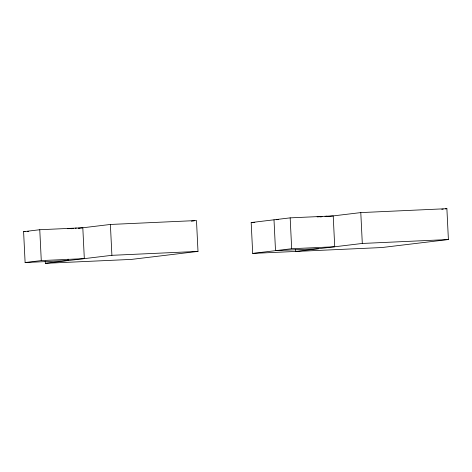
<?xml version="1.0" encoding="UTF-8"?>
<svg xmlns="http://www.w3.org/2000/svg" width="472" height="472" viewBox="0 0 472 472"><rect width="100%" height="100%" fill="white"/><g stroke="black" fill="none" stroke-linecap="round" stroke-linejoin="round"><path stroke-width="0.71" d="M328.825 216.418L329.562 216.329L326.004 216.418M23.6 231.675L39.766 229.728L82.812 227.775L84.323 258.632L41.276 260.585L25.11 262.532L23.6 231.675L25.063 231.605M72.552 228.525L71.124 228.696L72.847 228.613M75.166 228.212L76.358 228.07M79.013 228.23L110.389 224.46L196.488 220.548L197.998 251.405L131.434 259.405L45.336 263.317L45.229 261.11M191.367 221.167L194.293 220.813M251.181 222.548L290.168 217.863L333.214 215.905L360.791 212.595L446.89 208.683L448.4 239.54L381.836 247.54L252.691 253.405L251.181 222.548L254.827 222.383M324.978 216.418L326.76 216.2M329.415 216.365L332.583 215.981M441.768 209.297L443.232 209.12M445.426 208.86L446.89 208.683M45.336 263.317L111.899 255.317L197.998 251.405M252.691 253.405L291.678 248.72L334.725 246.762L333.214 215.905M448.4 239.54L362.301 243.452L295.738 251.452L295.631 249.245M317.09 216.896L322.093 216.595M67.673 228.696L73.408 228.383M276.197 219.704L278.392 219.604M27.258 231.504L28.721 231.439M318.559 248.709L275.512 250.661L274.002 219.804M25.11 262.532L68.157 260.573L68.086 259.104M320.447 216.878L321.526 216.831M78.128 228.194L79.16 228.2M360.791 212.595L362.301 243.452M290.168 217.863L291.678 248.72M110.389 224.46L111.899 255.317M39.766 229.728L41.276 260.585"/></g></svg>
